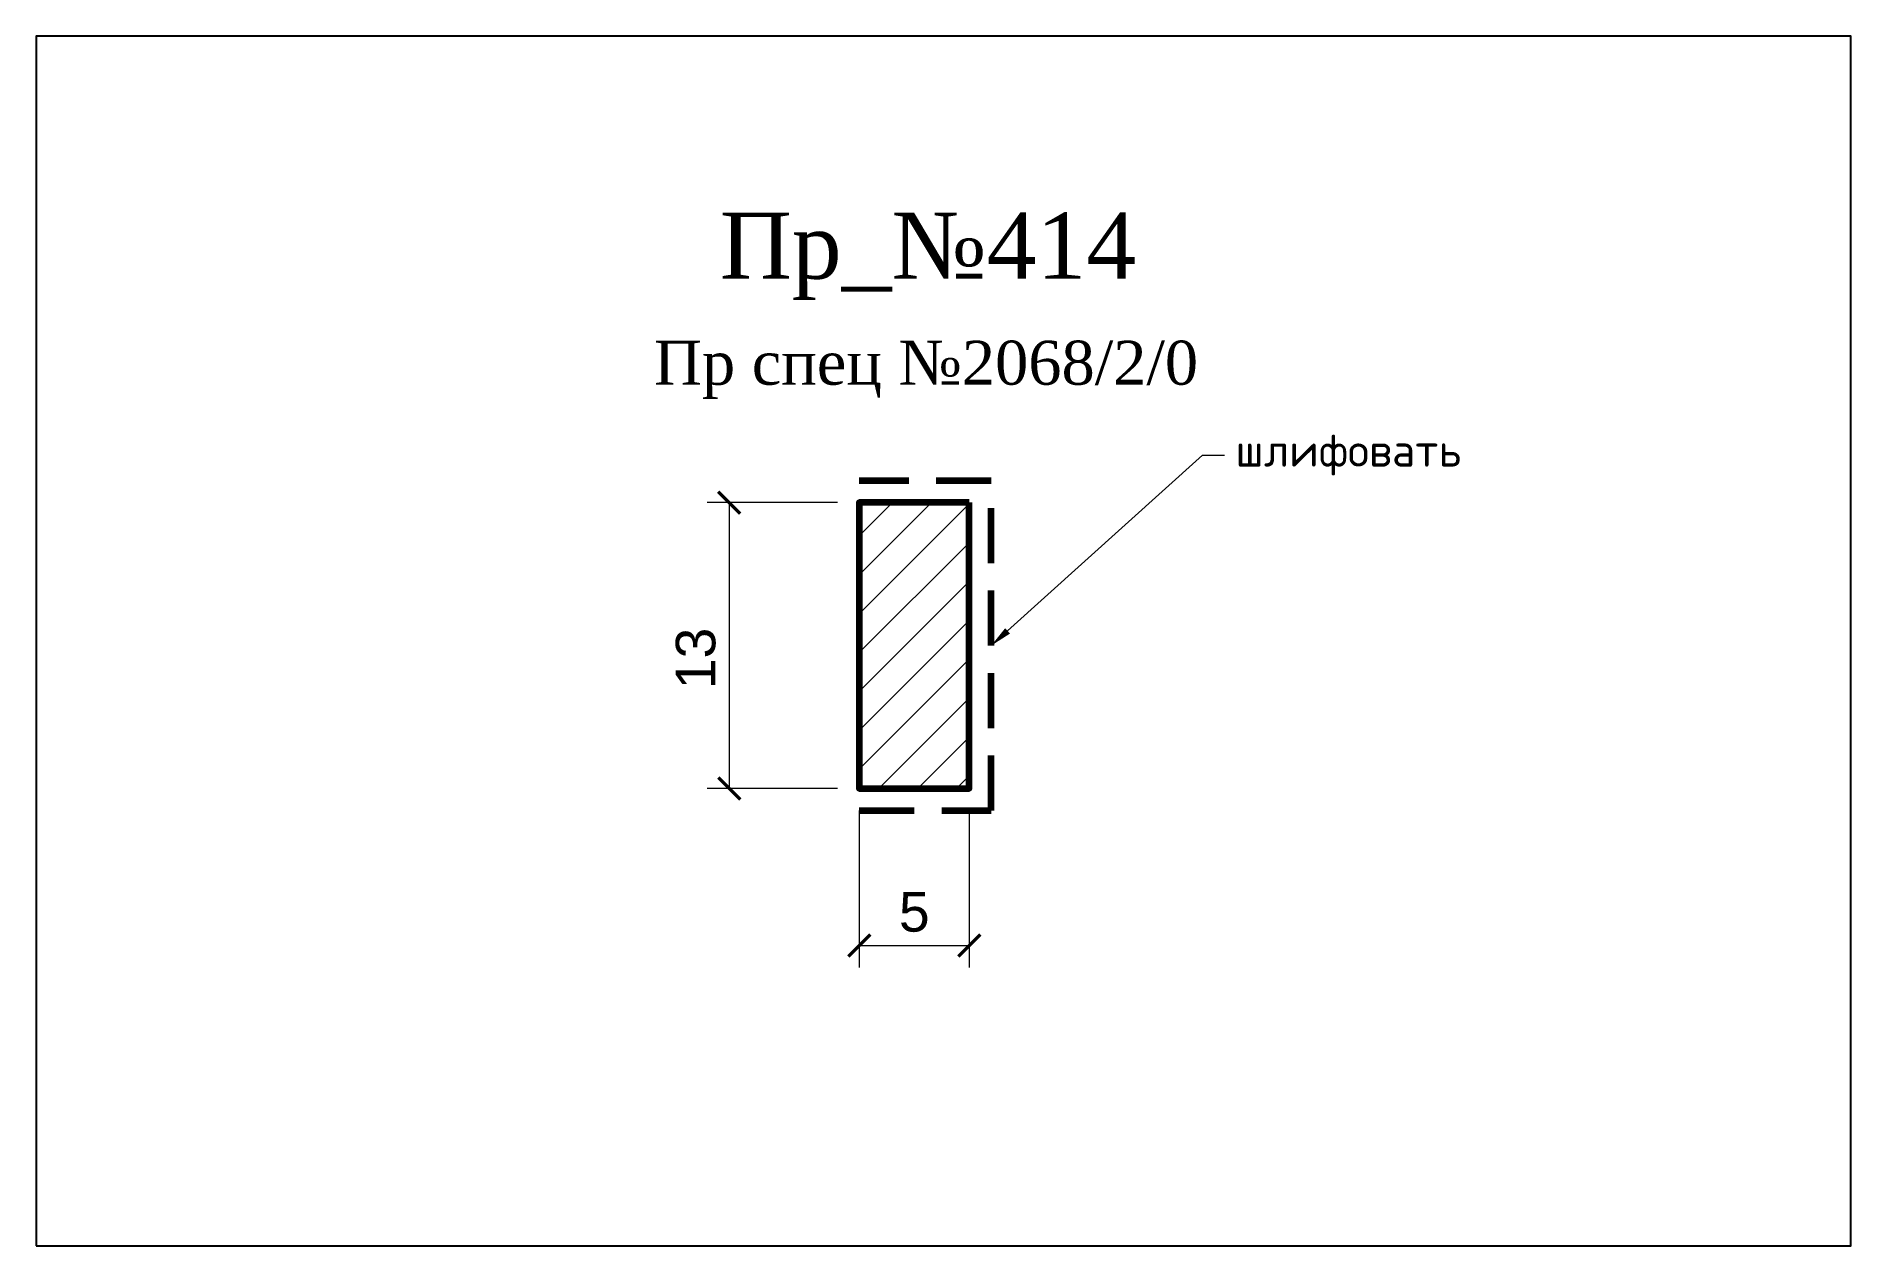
# Model space of a CAD drawing. Header units: inches. Extents: x 431.3 to 513.8, y -1208.1 to -1153.1.
import ezdxf
from ezdxf import colors
from ezdxf.entities.mleader import LeaderData, LeaderLine
from ezdxf.math import Vec2, Vec3

# ---------------------------------------------------------------- set-up
doc = ezdxf.new("R2010")
doc.units = ezdxf.units.IN
doc.header["$MEASUREMENT"] = 0
doc.linetypes.add('HIDDEN', pattern=[0.375, 0.25, -0.125])
doc.layers.add('Outside panel', color=7, linetype='Continuous', lineweight=18, true_color=0x7f5e57)
doc.layers.add('линия 50', color=1, linetype='Continuous', lineweight=140)
doc.layers.add('служебный слой РАЗМЕРЫ', color=7, linetype='Continuous', lineweight=9)
doc.layers.add('размеры в модели', color=7, linetype='Continuous')
doc.styles.add('ELECT', font='times.ttf')
doc.styles.get("Standard").update_dxf_attribs({"font": 'arial.ttf'})
doc.styles.add('ЕСКД профили текст', font='isocpeur.ttf')
doc.dimstyles.new('M_1', dxfattribs={"dimtxt": 1.8, "dimasz": 1, "dimexe": 1, "dimexo": 1, "dimgap": 0.6, "dimtad": 1, "dimdec": 0, "dimdsep": 46, "dimtxsty": 'Standard', "dimblk": 'ARCHTICK', "dimcen": -5, "dimclrd": 7, "dimclre": 7, "dimclrt": 7, "dimadec": 0, "dimazin": 0, "dimtfac": 1, "dimtdec": 0, "dimtmove": 0, "dimatfit": 3, "dimfxl": 1, "dimtolj": 1, "dimtzin": 0, "dimlwd": 5, "dimlwe": 5, "dimarcsym": 0})

# ---------------------------------------------------------------- blocks, each defined once
blk = doc.blocks.new('_ArchTick')
at = {"color": 0, "linetype": 'ByBlock', "const_width": 0.15}
blk.add_lwpolyline([(-0.5, -0.5), (0.5, 0.5)], dxfattribs=at)
blk = doc.blocks.new('*D3')
at = {"layer": 'Defpoints', "color": 0, "ltscale": 1000, "transparency": 16777216}
for p in [(468.74, -1187.291), (473.739, -1187.291), (473.739, -1194.428)]:
    blk.add_point(p, dxfattribs=at)
at = {"layer": 'размеры в модели', "color": 7, "lineweight": 5, "ltscale": 1000, "transparency": 16777216}
for p, q in [((468.74, -1188.291), (468.74, -1195.428)), ((473.739, -1188.291), (473.739, -1195.428)), ((468.74, -1194.428), (473.739, -1194.428))]:
    blk.add_line(p, q, dxfattribs=at)
at = {"layer": 'размеры в модели', "color": 7, "lineweight": 5, "ltscale": 1000, "transparency": 16777216, "rotation": 180}
blk.add_blockref('_ArchTick', (468.74, -1194.428), dxfattribs=at)
at = {"layer": 'размеры в модели', "color": 7, "lineweight": 5, "ltscale": 1000, "transparency": 16777216}
blk.add_blockref('_ArchTick', (473.739, -1194.428), dxfattribs=at)
at = {"layer": 'размеры в модели', "color": 7, "ltscale": 1000, "transparency": 16777216, "insert": (471.239, -1192.912), "char_height": 1.8, "attachment_point": 5}
blk.add_mtext('\\A1;5', dxfattribs=at)
blk = doc.blocks.new('*D2')
at = {"layer": 'Defpoints', "color": 0, "ltscale": 1000, "transparency": 16777216}
for p in [(468.74, -1174.291), (462.826, -1187.291), (468.74, -1187.291)]:
    blk.add_point(p, dxfattribs=at)
at = {"layer": 'размеры в модели', "color": 7, "lineweight": 5, "ltscale": 1000, "transparency": 16777216}
for p, q in [((467.74, -1174.291), (461.826, -1174.291)), ((462.826, -1174.291), (462.826, -1187.291)), ((467.74, -1187.291), (461.826, -1187.291))]:
    blk.add_line(p, q, dxfattribs=at)
for p, rotation in [((462.826, -1174.291), 90), ((462.826, -1187.291), 270)]:
    blk.add_blockref('_ArchTick', p, dxfattribs=dict(at, rotation=rotation))
at = {"layer": 'размеры в модели', "color": 7, "ltscale": 1000, "transparency": 16777216, "insert": (461.306, -1181.374), "char_height": 1.8, "attachment_point": 5, "rotation": 90}
blk.add_mtext('\\A1;13', dxfattribs=at)

msp = doc.modelspace()

# ---------------------------------------------------------------- hatches: boundary and pattern name
at = {"layer": 'Outside panel', "ltscale": 1000}
h = msp.add_hatch(dxfattribs=at)
h.set_pattern_fill('ANSI31', color=256, scale=10)
h.set_pattern_definition([(45, (-314012.4118, 90337.2391), (-0.8838834765, 0.8838834765), [])])
h.paths.add_polyline_path([(473.739, -1174.291), (468.74, -1174.291), (468.74, -1187.291), (473.739, -1187.291)])

# ---------------------------------------------------------------- linework, layer by layer
at = {"color": 6, "ltscale": 1000}
msp.add_lwpolyline([(431.317, -1208.082), (513.817, -1208.082), (513.817, -1153.082), (431.317, -1153.082)], close=True, dxfattribs=at)
at = {"layer": 'линия 50', "color": 1, "linetype": 'HIDDEN', "ltscale": 10, "true_color": 0xff0909}
msp.add_lwpolyline([(468.74, -1188.291), (474.739, -1188.291), (474.739, -1173.291), (468.74, -1173.291)], dxfattribs=at)
at = {"layer": 'линия 50', "color": 7}
msp.add_lwpolyline([(473.739, -1174.291), (468.74, -1174.291), (468.74, -1187.291), (473.739, -1187.291)], close=True, dxfattribs=at)

# ---------------------------------------------------------------- texts
at = {"color": 5, "ltscale": 1000, "style": 'ELECT'}
msp.add_text('Пр_№414', height=3, dxfattribs=at).set_placement((462.399, -1164.103, 6217.217))
at = {"color": 7, "ltscale": 1000, "style": 'ELECT'}
msp.add_text('Пр спец №2068/2/0', height=2, dxfattribs=at).set_placement((459.403, -1168.927))

# ---------------------------------------------------------------- dimensions: what is measured, and where the dimension line sits
at = {"layer": 'размеры в модели', "color": 5, "ltscale": 1000}
dim = msp.add_linear_dim(base=(462.826, -1187.291), p1=(468.74, -1174.291), p2=(468.74, -1187.291), angle=90, dimstyle='M_1', dxfattribs=at)
dim.commit()
dim.dimension.update_dxf_attribs({"geometry": '*D2', "text_midpoint": (462.826, -1181.374), "dimtype": 128})
dim = msp.add_linear_dim(base=(473.739, -1194.428), p1=(468.74, -1187.291), p2=(473.739, -1187.291), dimstyle='M_1', dxfattribs=at)
dim.commit()
dim.dimension.update_dxf_attribs({"geometry": '*D3', "text_midpoint": (471.239, -1194.428), "dimtype": 128})

# ---------------------------------------------------------------- leaders
at = {"layer": 'служебный слой РАЗМЕРЫ'}
ml = msp.add_multileader_mtext('Standard', dxfattribs=at)
ml.set_content('\\A1;шлифовать', color=256, style='ЕСКД профили текст')
ml.set_leader_properties(color=256, linetype='ByLayer', lineweight=-1)
ml.build(insert=Vec2(0, 0))
ml.multileader.update_dxf_attribs({"dogleg_length": 1, "arrow_head_size": 1})
ctx = ml.context
ctx.base_point, ctx.char_height, ctx.arrow_head_size, ctx.landing_gap_size, ctx.plane_origin = Vec3(485.34, -1172.128), 1.5, 1, 0.5, Vec3(498.815, -1145.96)
notes = []
notes.append((ctx, [(1, (1, 1, 0), (484.34, -1172.128), (1, 0), 1, [(0, [(474.739, -1180.791)], 0, [])])]))
ctx.mtext.insert, ctx.mtext.flow_direction = Vec3(485.84, -1171.153), 5
for ctx, leaders in notes:
    for number, flags, end, landing, length, lines in leaders:
        leader = LeaderData()
        leader.index, (leader.has_last_leader_line, leader.has_dogleg_vector, leader.attachment_direction) = number, flags
        leader.last_leader_point, leader.dogleg_vector, leader.dogleg_length = Vec3(end), Vec3(landing), length
        for number, points, colour, breaks in lines:
            line = LeaderLine()
            line.index, line.vertices, line.color, line.breaks = number, Vec3.list(points), colors.encode_raw_color(colour), breaks
            leader.lines.append(line)
        ctx.leaders.append(leader)

doc.saveas('drawing.dxf')
